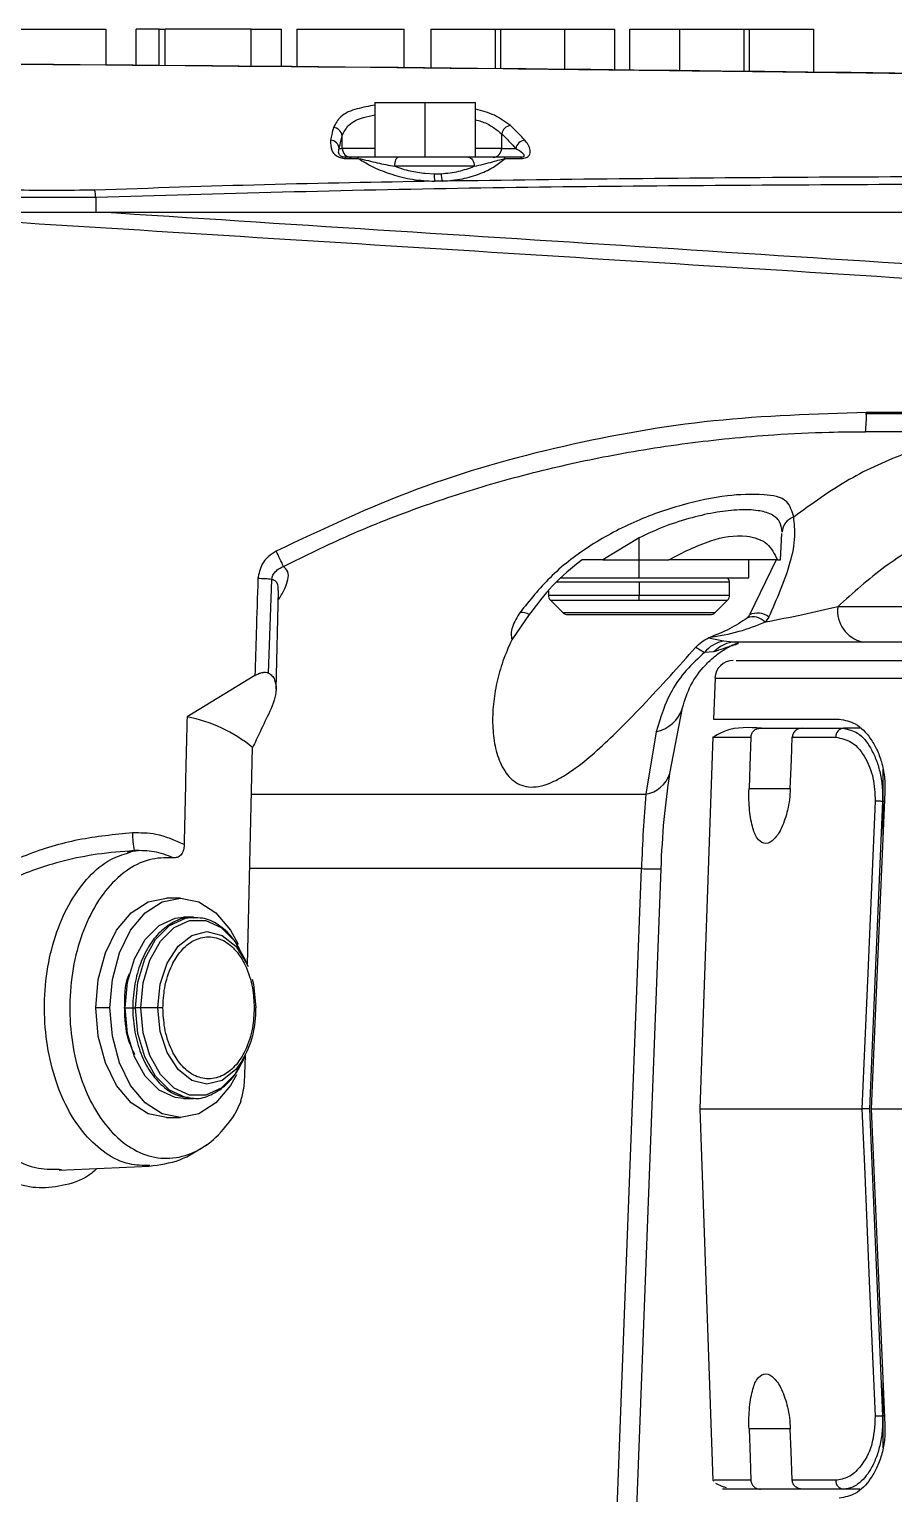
# Model space of a CAD drawing. Header units: millimetres. Extents: x -356 to 237, y 0 to 365.
# Drawn here: x 119.692 to 121.551, y 248.737 to 251.889 of the extents above; entities that cross this region are included whole.
import ezdxf

# ---------------------------------------------------------------- set-up
doc = ezdxf.new("R2010")
doc.units = ezdxf.units.MM

msp = doc.modelspace()

# ---------------------------------------------------------------- linework, layer by layer
at = {"color": 7, "linetype": 'Continuous', "lineweight": 25}
for p, q in [((119.6259, 251.8895), (119.8563, 251.8895)), ((119.8563, 251.8895), (119.8563, 251.8136)), ((119.9715, 251.8895), (119.9221, 251.8895)), ((119.9221, 251.813), (119.9221, 251.8895)), ((119.9715, 251.8126), (119.9715, 251.8895)), ((119.9715, 251.8895), (119.9839, 251.8895)), ((120.169, 251.8895), (119.9839, 251.8895)), ((119.9839, 251.8124), (119.9839, 251.8895)), ((120.169, 251.8107), (120.169, 251.8895)), ((120.169, 251.8895), (120.2348, 251.8895)), ((120.2348, 251.8101), (120.2348, 251.8895)), ((120.2677, 251.8895), (120.4981, 251.8895)), ((120.2677, 251.8895), (120.2677, 251.8098)), ((120.4981, 251.8076), (120.4981, 251.8895)), ((120.5557, 251.8895), (120.5557, 251.807)), ((120.5557, 251.8895), (120.694, 251.8895)), ((120.694, 251.8895), (120.694, 251.8056)), ((120.694, 251.8895), (120.7055, 251.8895)), ((120.7055, 251.8895), (120.7055, 251.8055)), ((120.7055, 251.8895), (120.8437, 251.8895)), ((120.8437, 251.804), (120.8437, 251.8895)), ((120.8437, 251.8895), (120.9507, 251.8895)), ((120.9507, 251.8895), (120.9507, 251.8029)), ((120.9836, 251.8895), (121.0906, 251.8895)), ((120.9836, 251.8025), (120.9836, 251.8895)), ((121.0906, 251.8895), (121.0906, 251.8013)), ((121.0906, 251.8895), (121.2288, 251.8895)), ((121.2288, 251.8895), (121.2288, 251.7998)), ((121.2288, 251.8895), (121.2403, 251.8895)), ((121.2403, 251.8895), (121.2403, 251.7996)), ((121.2403, 251.8895), (121.3786, 251.8895)), ((121.3786, 251.8895), (121.3786, 251.798)), ((120.4354, 251.732), (120.4354, 251.6139)), ((120.4354, 251.732), (120.5436, 251.732)), ((120.5436, 251.6139), (120.5436, 251.732)), ((120.5436, 251.732), (120.6519, 251.732)), ((120.6519, 251.6139), (120.6519, 251.732)), ((120.3652, 251.6332), (120.3647, 251.6603)), ((120.7081, 251.6644), (120.7076, 251.6332)), ((120.3587, 251.6332), (120.3652, 251.6332)), ((120.4354, 251.6332), (120.3652, 251.6332)), ((120.398, 251.6139), (120.3713, 251.6139)), ((120.4855, 251.6139), (120.398, 251.6139)), ((120.6371, 251.6139), (120.4855, 251.6139)), ((120.7141, 251.6139), (120.6371, 251.6139)), ((120.7076, 251.6332), (120.6519, 251.6332)), ((120.7076, 251.6332), (120.7385, 251.6332)), ((120.7489, 251.6139), (120.7141, 251.6139)), ((120.6489, 251.5945), (120.4781, 251.5945)), ((120.5438, 251.5795), (120.5631, 251.5785)), ((120.5805, 251.5626), (120.5639, 251.5623)), ((119.8348, 251.5277), (119.8349, 251.4958)), ((119.3169, 251.4958), (119.843, 251.4958)), ((119.843, 251.4958), (124.9184, 251.4958)), ((122.3086, 251.0647), (121.4926, 251.0647)), ((121.4926, 251.0627), (121.4926, 251.0647)), ((121.4926, 251.0627), (122.3086, 251.0627)), ((122.3067, 251.0233), (121.4907, 251.0233)), ((121.0036, 250.7948), (120.9261, 250.7477)), ((121.0036, 250.7477), (121.0036, 250.7948)), ((121.3082, 250.7477), (121.3111, 250.8042)), ((120.9261, 250.7477), (120.8811, 250.7477)), ((120.9261, 250.7477), (121.0036, 250.7477)), ((121.0036, 250.7477), (121.0678, 250.7477)), ((121.0036, 250.7084), (121.0036, 250.7477)), ((121.3013, 250.7477), (121.0678, 250.7477)), ((121.2398, 250.7084), (121.2398, 250.7477)), ((121.2983, 250.7477), (121.2412, 250.6288)), ((121.3013, 250.7477), (121.3082, 250.7477)), ((120.2063, 250.5039), (120.214, 250.7054)), ((120.8267, 250.7005), (121.0036, 250.7005)), ((120.8348, 250.7084), (121.0036, 250.7084)), ((121.0036, 250.7084), (121.2398, 250.7084)), ((121.0036, 250.7005), (121.1985, 250.7005)), ((121.0036, 250.7005), (121.0036, 250.6716)), ((121.1985, 250.6716), (121.1985, 250.7005)), ((120.2228, 250.4693), (120.2278, 250.6815)), ((120.2288, 250.6628), (120.2273, 250.6625)), ((120.8087, 250.6805), (120.8087, 250.6716)), ((120.8087, 250.6716), (121.0036, 250.6716)), ((120.8134, 250.6605), (121.0036, 250.6605)), ((120.8396, 250.6343), (120.8134, 250.6605)), ((121.0036, 250.6605), (121.0036, 250.6716)), ((121.0036, 250.6716), (121.1985, 250.6716)), ((121.0036, 250.6605), (121.1939, 250.6605)), ((121.1677, 250.6343), (121.1939, 250.6605)), ((120.7676, 250.6298), (120.7299, 250.5756)), ((120.8396, 250.6343), (121.1677, 250.6343)), ((120.8507, 250.6296), (121.1565, 250.6296)), ((121.9518, 250.6466), (121.4311, 250.6466)), ((121.2829, 250.6242), (121.2747, 250.6132)), ((121.153, 250.5795), (121.1852, 250.5728)), ((121.1852, 250.5728), (121.2113, 250.5706)), ((121.4847, 250.5706), (121.2113, 250.5706)), ((122.0055, 250.5706), (121.4847, 250.5706)), ((121.1256, 250.5593), (121.1444, 250.5483)), ((121.1649, 250.5493), (121.1444, 250.5483)), ((121.2123, 250.5307), (121.6259, 250.5307)), ((120.1773, 250.4986), (120.0313, 250.4093)), ((121.1671, 250.4927), (121.164, 250.4047)), ((121.1671, 250.4927), (121.5954, 250.4927)), ((121.07, 250.2875), (121.097, 250.4288)), ((121.0402, 250.3774), (121.0179, 250.243)), ((121.164, 250.4047), (121.4341, 250.4047)), ((121.2649, 250.385), (121.355, 250.385)), ((121.355, 250.385), (121.4437, 250.385)), ((121.4784, 250.385), (121.4437, 250.385)), ((120.1613, 249.8754), (120.1724, 250.3433)), ((121.1627, 250.3664), (121.1347, 249.5661)), ((121.3334, 250.366), (121.4267, 250.366)), ((121.5284, 250.2967), (121.5284, 250.2275)), ((121.2402, 250.2551), (121.3291, 250.2551)), ((120.17, 250.243), (121.0179, 250.243)), ((121.5284, 250.2275), (121.5275, 250.2275)), ((121.5284, 250.2275), (121.5284, 250.1507)), ((121.5318, 250.2275), (121.5284, 250.2275)), ((119.9261, 250.121), (119.9035, 250.1182)), ((119.9064, 250.1173), (119.9175, 250.1215)), ((121.0087, 250.0828), (120.1662, 250.0828)), ((120.9848, 248.3265), (121.051, 250.0824)), ((120.0173, 250.0194), (119.9871, 250.0194)), ((120.0454, 249.9781), (120.0233, 249.9781)), ((120.0441, 249.9781), (120.0542, 249.9776)), ((120.1625, 249.8724), (120.1566, 249.8867)), ((119.8654, 249.7832), (119.8353, 249.7832)), ((119.898, 249.7832), (119.8952, 249.7832)), ((119.898, 249.7832), (119.9202, 249.7832)), ((119.9317, 249.7832), (119.9202, 249.7832)), ((119.9686, 249.7832), (119.9317, 249.7832)), ((119.9793, 249.7832), (119.9686, 249.7832)), ((120.1759, 249.7832), (120.1796, 249.7832)), ((120.1558, 249.6405), (120.1567, 249.6799)), ((120.0233, 249.5883), (120.0454, 249.5883)), ((120.1468, 249.5815), (120.1342, 249.554)), ((121.1347, 249.5661), (121.1627, 248.7658)), ((121.1347, 249.5661), (121.4831, 249.5661)), ((121.4992, 249.5661), (121.4831, 249.5661)), ((121.5031, 249.5661), (121.5704, 249.5661)), ((119.9871, 249.547), (120.0173, 249.547)), ((119.7561, 249.4337), (119.95, 249.4426)), ((119.7562, 249.4356), (119.7613, 249.4353)), ((121.5284, 248.9814), (121.5284, 248.9047)), ((121.5284, 248.9047), (121.5275, 248.9047)), ((121.5284, 248.9047), (121.5284, 248.8358)), ((121.5318, 248.9047), (121.5284, 248.9047)), ((121.3291, 248.8771), (121.2402, 248.8771)), ((121.1626, 248.7662), (121.1642, 248.7643)), ((121.2443, 248.7662), (121.1653, 248.7662)), ((121.4267, 248.7662), (121.3334, 248.7662)), ((121.2649, 248.7472), (121.1835, 248.7472)), ((121.3551, 248.7472), (121.2649, 248.7472)), ((121.4437, 248.7472), (121.355, 248.7472)), ((121.4784, 248.7472), (121.4437, 248.7472))]:
    msp.add_line(p, q, dxfattribs=at)
at = {"color": 7, "linetype": 'Continuous', "lineweight": 25, "flags": 128}
for points in [[(120.3713, 251.6139), (120.3714, 251.6139), (120.3716, 251.6137), (120.3717, 251.6135), (120.3719, 251.6133), (120.372, 251.6129), (120.3722, 251.6125), (120.3724, 251.612), (120.3725, 251.6115)], [(120.3993, 251.6115), (120.3991, 251.612), (120.399, 251.6125), (120.3988, 251.6129), (120.3987, 251.6133), (120.3985, 251.6135), (120.3983, 251.6137), (120.3982, 251.6139), (120.398, 251.6139)], [(120.4781, 251.5945), (120.4783, 251.5983), (120.4787, 251.602), (120.4794, 251.6053), (120.4803, 251.6082), (120.4814, 251.6106), (120.4827, 251.6124), (120.4841, 251.6135), (120.4855, 251.6139)], [(120.6371, 251.6139), (120.6394, 251.6135), (120.6416, 251.6124), (120.6436, 251.6106), (120.6454, 251.6082), (120.6469, 251.6053), (120.648, 251.602), (120.6487, 251.5983), (120.6489, 251.5945)], [(120.7153, 251.6115), (120.7152, 251.6121), (120.715, 251.6125), (120.7149, 251.613), (120.7147, 251.6133), (120.7146, 251.6136), (120.7144, 251.6137), (120.7142, 251.6139), (120.7141, 251.6139)], [(120.7489, 251.6139), (120.749, 251.6139), (120.7492, 251.6137), (120.7493, 251.6136), (120.7495, 251.6133), (120.7496, 251.613), (120.7498, 251.6125), (120.7499, 251.6121), (120.7501, 251.6115)], [(121.2443, 250.366), (121.242, 250.3039), (121.2402, 250.2551)], [(121.3291, 250.2551), (121.3315, 250.3172), (121.3334, 250.366)], [(121.5326, 250.2472), (121.516, 249.8658), (121.5031, 249.5661)], [(121.5115, 250.2282), (121.4956, 249.8577), (121.4914, 249.7606), (121.4872, 249.6636), (121.4831, 249.5661)], [(121.5275, 250.2275), (121.5116, 249.8571), (121.4992, 249.5661)], [(121.5275, 250.2275), (121.5252, 250.2276), (121.5229, 250.2277), (121.5206, 250.2278), (121.5185, 250.2279), (121.5165, 250.228), (121.5146, 250.2281), (121.5129, 250.2281), (121.5115, 250.2282)], [(120.9425, 248.3265), (120.9797, 249.3133), (121.0087, 250.0828)], [(119.8353, 249.7832), (119.8404, 249.8443), (119.8556, 249.9013), (119.8797, 249.9502), (119.9112, 249.9878), (119.9478, 250.0114), (119.9871, 250.0194)], [(119.8654, 249.7832), (119.8706, 249.8443), (119.8858, 249.9013), (119.9099, 249.9502), (119.9413, 249.9878), (119.978, 250.0114), (120.0173, 250.0194), (120.0566, 250.0114), (120.0932, 249.9878), (120.1246, 249.9502), (120.141, 249.92)], [(119.898, 249.7832), (119.9031, 249.8381), (119.9179, 249.8885), (119.9413, 249.9305), (119.9712, 249.9605), (120.0055, 249.9761), (120.0233, 249.9781)], [(119.9202, 249.7832), (119.9252, 249.8381), (119.9401, 249.8885), (119.9634, 249.9305), (119.9934, 249.9605), (120.0276, 249.9761), (120.0441, 249.9781)], [(119.9317, 249.7832), (119.9366, 249.8368), (119.9511, 249.886), (119.9739, 249.927), (120.0032, 249.9563), (120.0366, 249.9715), (120.0714, 249.9715), (120.1048, 249.9563), (120.1341, 249.927), (120.1566, 249.8867)], [(119.9686, 249.7832), (119.9737, 249.8339), (119.9887, 249.8796), (120.0121, 249.9159), (120.0415, 249.9392), (120.074, 249.9472), (120.1066, 249.9392), (120.136, 249.9159), (120.1594, 249.8796), (120.1625, 249.8724)], [(120.1717, 249.845), (120.1743, 249.8339), (120.1795, 249.7832)], [(119.9871, 249.547), (119.9478, 249.555), (119.9112, 249.5786), (119.8797, 249.6161), (119.8556, 249.6651), (119.8404, 249.722), (119.8353, 249.7832)], [(120.1375, 249.639), (120.1246, 249.6161), (120.0932, 249.5786), (120.0566, 249.555), (120.0173, 249.547), (119.978, 249.555), (119.9413, 249.5786), (119.9099, 249.6161), (119.8858, 249.6651), (119.8706, 249.722), (119.8654, 249.7832)], [(120.0233, 249.5883), (120.0055, 249.5903), (119.9712, 249.6059), (119.9413, 249.6359), (119.9179, 249.6778), (119.9031, 249.7283), (119.898, 249.7832)], [(120.0444, 249.5883), (120.0276, 249.5903), (119.9934, 249.6059), (119.9634, 249.6359), (119.9401, 249.6778), (119.9252, 249.7283), (119.9202, 249.7832)], [(120.1566, 249.6797), (120.1341, 249.6394), (120.1048, 249.6101), (120.0714, 249.5949), (120.0366, 249.5949), (120.0032, 249.6101), (119.9739, 249.6394), (119.9511, 249.6803), (119.9366, 249.7296), (119.9317, 249.7832)], [(120.1493, 249.6682), (120.136, 249.6505), (120.1066, 249.6271), (120.074, 249.6191), (120.0415, 249.6271), (120.0121, 249.6505), (119.9887, 249.6867), (119.9737, 249.7325), (119.9686, 249.7832)], [(121.4831, 249.5661), (121.4884, 249.4422), (121.4937, 249.3187), (121.499, 249.1951), (121.5115, 248.904)], [(121.4992, 249.5661), (121.515, 249.1957), (121.5275, 248.9047)], [(121.5031, 249.5661), (121.5196, 249.1847), (121.5326, 248.885)], [(121.5275, 248.9047), (121.5252, 248.9046), (121.5229, 248.9045), (121.5206, 248.9044), (121.5185, 248.9043), (121.5165, 248.9042), (121.5146, 248.9041), (121.5129, 248.9041), (121.5115, 248.904)], [(121.2402, 248.8771), (121.2425, 248.815), (121.2443, 248.7662)], [(121.3334, 248.7662), (121.331, 248.8283), (121.3291, 248.8771)]]:
    msp.add_lwpolyline(points, dxfattribs=at)
at = {"color": 7, "linetype": 'Continuous', "lineweight": 25}
for centre, radius, start, end in [((120.345, 251.6584), 0.0198, 5.3492, 86.8482), ((120.7299, 251.6604), 0.0221, 97.3669, 169.5407), ((120.3391, 251.6311), 0.0197, 6.199, 86.8497), ((120.7605, 251.6284), 0.0225, 97.5738, 167.6794), ((120.3848, 251.6335), 0.0196, 180.8518, 269.839), ((120.6888, 251.6327), 0.0189, 272.6984, 1.5673), ((120.674, 251.5758), 0.1109, 178.6205, 186.973), ((120.6421, 251.5802), 0.0641, 181.3557, 195.9939), ((119.7588, 251.5259), 0.076, 1.3421, 13.0712), ((121.2915, 251.0529), 0.2013, 351.5634, 2.7997), ((121.3481, 250.8045), 0.037, 108.6258, 175.5166), ((119.9283, 250.6057), 0.3353, 22.3496, 28.5637), ((120.1654, 250.1011), 0.6063, 85.4073, 88.2715), ((121.1906, 250.7005), 0.00788, 0.0371, 89.9971), ((120.8245, 250.6716), 0.0158, 179.9871, 224.9747), ((121.1827, 250.6716), 0.0158, 315.0477, 359.9494), ((120.7481, 250.5894), 0.0449, 64.2787, 90.729), ((120.8507, 250.6454), 0.0158, 225.0148, 269.9652), ((121.1565, 250.6454), 0.0158, 270.0506, 314.9523), ((121.2584, 250.5942), 0.0387, 50.7652, 116.4042), ((121.4995, 250.6379), 0.0689, 172.7918, 257.6687), ((121.2491, 250.5906), 0.0341, 41.3385, 112.1087), ((121.1999, 250.5021), 0.0722, 101.6771, 140.2407), ((121.2122, 250.5073), 0.0633, 90.8121, 138.4833), ((121.2064, 250.4913), 0.0394, 89.9958, 178.0086), ((119.9746, 250.1045), 0.3101, 50.3676, 79.4668), ((121.0252, 250.4511), 0.0752, 281.516, 342.6246), ((121.4451, 250.3667), 0.0184, 94.3867, 182.1602), ((121.007, 250.3086), 0.0665, 279.4481, 341.3822), ((120.1596, 250.1655), 0.246, 181.3383, 190.2919), ((121.0372, 250.7321), 0.6499, 267.4883, 271.213), ((119.9652, 249.7781), 0.2143, 329.1719, 1.3707), ((121.4451, 248.7655), 0.0184, 177.8398, 265.6133)]:
    msp.add_arc(centre, radius, start, end, dxfattribs=at)
for points, knots in [([(117.0653, 251.8302), (118.2813, 251.8241), (119.9953, 251.8156), (121.7092, 251.7939), (122.2072, 251.7876)], [0, 0, 0, 0, 0.70944, 1, 1, 1, 1]), ([(117.0653, 251.8301), (118.2806, 251.8239), (119.5826, 251.8172), (120.9714, 251.8021), (121.2318, 251.7991), (121.4922, 251.796), (121.7526, 251.7928), (121.9544, 251.7902), (122.0694, 251.7886), (122.0975, 251.7882)], [0, 0, 0, 0, 0.724456, 0.776204, 0.827951, 0.879699, 0.931447, 0.983196, 1, 1, 1, 1]), ([(120.4354, 251.7261), (120.4226, 251.7238), (120.3972, 251.7194), (120.3618, 251.7063), (120.3507, 251.6864), (120.3461, 251.6782)], [0, 0, 0, 0, 0.370509, 0.739267, 1, 1, 1, 1]), ([(120.3647, 251.6603), (120.369, 251.6686), (120.3787, 251.6876), (120.4075, 251.6999), (120.4271, 251.7037), (120.4354, 251.7054)], [0, 0, 0, 0, 0.31132, 0.711159, 1, 1, 1, 1]), ([(120.727, 251.6823), (120.7158, 251.6904), (120.6931, 251.7069), (120.6658, 251.7137), (120.6519, 251.7172)], [0, 0, 0, 0, 0.491546, 1, 1, 1, 1]), ([(120.3461, 251.6782), (120.345, 251.6732), (120.3429, 251.6641), (120.3411, 251.6549), (120.3402, 251.6507)], [0, 0, 0, 0, 0.546991, 1, 1, 1, 1]), ([(120.6519, 251.6949), (120.6601, 251.6926), (120.6809, 251.6865), (120.6978, 251.6728), (120.7081, 251.6644)], [0, 0, 0, 0, 0.393851, 1, 1, 1, 1]), ([(120.7576, 251.6508), (120.7519, 251.6569), (120.742, 251.6677), (120.7316, 251.6779), (120.727, 251.6823)], [0, 0, 0, 0, 0.566428, 1, 1, 1, 1]), ([(120.3402, 251.6507), (120.34, 251.6432), (120.3395, 251.6306), (120.3502, 251.6182), (120.3593, 251.6135), (120.3664, 251.6118), (120.3704, 251.6116), (120.3725, 251.6115)], [0, 0, 0, 0, 0.374415, 0.6221, 0.792925, 0.894158, 1, 1, 1, 1]), ([(120.3587, 251.6332), (120.3598, 251.6384), (120.3617, 251.6474), (120.3638, 251.6564), (120.3647, 251.6603)], [0, 0, 0, 0, 0.572685, 1, 1, 1, 1]), ([(120.7081, 251.6644), (120.7139, 251.6588), (120.7243, 251.6487), (120.7341, 251.638), (120.7385, 251.6332)], [0, 0, 0, 0, 0.553669, 1, 1, 1, 1]), ([(120.7501, 251.6115), (120.7521, 251.6116), (120.7558, 251.6118), (120.7608, 251.6131), (120.7647, 251.6153), (120.7693, 251.6199), (120.7711, 251.6346), (120.7631, 251.6442), (120.7576, 251.6508)], [0, 0, 0, 0, 0.108509, 0.203419, 0.281624, 0.346566, 0.553465, 1, 1, 1, 1]), ([(120.3713, 251.6139), (120.3708, 251.6139), (120.3698, 251.6139), (120.3684, 251.6141), (120.367, 251.6143), (120.3653, 251.6148), (120.3633, 251.6156), (120.3601, 251.6178), (120.3561, 251.6237), (120.3577, 251.6296), (120.3587, 251.6332)], [0, 0, 0, 0, 0.052204, 0.103, 0.15232, 0.200505, 0.293221, 0.381994, 0.616349, 1, 1, 1, 1]), ([(120.3725, 251.6115), (120.3775, 251.6115), (120.3864, 251.6115), (120.3953, 251.6115), (120.3993, 251.6115)], [0, 0, 0, 0, 0.559979, 1, 1, 1, 1]), ([(120.3993, 251.6115), (120.4101, 251.605), (120.4331, 251.5912), (120.4726, 251.5763), (120.5168, 251.565), (120.548, 251.5632), (120.5639, 251.5623)], [0, 0, 0, 0, 0.216854, 0.461544, 0.726489, 1, 1, 1, 1]), ([(120.3993, 251.6115), (120.4066, 251.6099), (120.4204, 251.6071), (120.4465, 251.6006), (120.4655, 251.597), (120.4781, 251.5945)], [0, 0, 0, 0, 0.27954, 0.521863, 1, 1, 1, 1]), ([(120.5805, 251.5626), (120.595, 251.5638), (120.6226, 251.5662), (120.6602, 251.5775), (120.6916, 251.5919), (120.7079, 251.6054), (120.7153, 251.6115)], [0, 0, 0, 0, 0.297736, 0.567533, 0.802842, 1, 1, 1, 1]), ([(120.6489, 251.5945), (120.6622, 251.5976), (120.6807, 251.6019), (120.7025, 251.6086), (120.7115, 251.6107), (120.7153, 251.6115)], [0, 0, 0, 0, 0.598067, 0.827747, 1, 1, 1, 1]), ([(120.7153, 251.6115), (120.7218, 251.6115), (120.7334, 251.6115), (120.745, 251.6115), (120.7501, 251.6115)], [0, 0, 0, 0, 0.559995, 1, 1, 1, 1]), ([(120.7385, 251.6332), (120.7436, 251.6304), (120.7505, 251.6266), (120.7569, 251.6187), (120.7556, 251.6156), (120.7543, 251.6148), (120.753, 251.6143), (120.7518, 251.6141), (120.7504, 251.6139), (120.7494, 251.6139), (120.7489, 251.6139)], [0, 0, 0, 0, 0.552814, 0.738335, 0.784976, 0.839055, 0.872148, 0.909825, 0.952333, 1, 1, 1, 1]), ([(120.4781, 251.5945), (120.489, 251.5909), (120.5104, 251.5838), (120.5328, 251.5809), (120.5438, 251.5795)], [0, 0, 0, 0, 0.5097058, 1, 1, 1, 1]), ([(120.5631, 251.5785), (120.5659, 251.5784), (120.5709, 251.5784), (120.5758, 251.5786), (120.578, 251.5787)], [0, 0, 0, 0, 0.561097, 1, 1, 1, 1]), ([(120.578, 251.5787), (120.5907, 251.5799), (120.615, 251.5821), (120.638, 251.5905), (120.6489, 251.5945)], [0, 0, 0, 0, 0.5215, 1, 1, 1, 1]), ([(124.5321, 251.5831), (124.4704, 251.5823), (124.3373, 251.5803), (124.1244, 251.5789), (123.8897, 251.5777), (123.6415, 251.5778), (123.3875, 251.5784), (123.1305, 251.5781), (122.8725, 251.5721), (122.5638, 251.569), (122.2059, 251.5743), (121.7986, 251.5725), (121.3922, 251.5711), (120.9862, 251.5681), (120.7157, 251.5644), (120.5805, 251.5626)], [0, 0, 0, 0, 0.046829, 0.101051, 0.161699, 0.224967, 0.289456, 0.354551, 0.420035, 0.485388, 0.588872, 0.691771, 0.794595, 0.897347, 1, 1, 1, 1]), ([(119.8348, 251.5277), (119.7763, 251.5273), (119.6594, 251.5266), (119.4842, 251.5336), (119.3675, 251.5398), (119.3092, 251.543)], [0, 0, 0, 0, 0.3334808, 0.6666237, 1, 1, 1, 1]), ([(119.8328, 251.5431), (119.7749, 251.5427), (119.6587, 251.5418), (119.4843, 251.5488), (119.3679, 251.5552), (119.3097, 251.5583)], [0, 0, 0, 0, 0.3320437, 0.665757, 1, 1, 1, 1]), ([(120.5639, 251.5623), (120.4419, 251.5602), (120.1982, 251.5559), (119.9545, 251.5474), (119.8328, 251.5431)], [0, 0, 0, 0, 0.500475, 1, 1, 1, 1]), ([(124.5579, 251.5683), (124.5107, 251.5675), (124.4095, 251.5659), (124.2487, 251.5648), (124.0703, 251.5633), (123.8795, 251.5627), (123.6807, 251.5625), (123.4444, 251.5634), (123.1716, 251.5636), (122.864, 251.5557), (122.5572, 251.553), (122.0843, 251.5584), (121.4451, 251.5545), (120.6392, 251.5504), (120.1026, 251.5353), (119.8348, 251.5277)], [0, 0, 0, 0, 0.029985, 0.064292, 0.102142, 0.143266, 0.185497, 0.22842, 0.293353, 0.35872, 0.423831, 0.488188, 0.659103, 0.829822, 1, 1, 1, 1]), ([(119.3169, 251.4958), (120.0858, 251.4477), (121.1568, 251.3807), (122.5297, 251.2936), (123.1339, 251.2577), (123.436, 251.2398)], [0, 0, 0, 0, 0.560008, 0.780009, 1, 1, 1, 1]), ([(123.4373, 251.2633), (123.0378, 251.2895), (122.2391, 251.342), (121.041, 251.419), (120.2423, 251.4702), (119.843, 251.4958)], [0, 0, 0, 0, 0.333403, 0.666689, 1, 1, 1, 1]), ([(121.4926, 251.0647), (121.3828, 251.0612), (121.164, 251.0543), (120.8399, 250.9969), (120.522, 250.9077), (120.3228, 250.8134), (120.2229, 250.766)], [0, 0, 0, 0, 0.250006, 0.498365, 0.748357, 1, 1, 1, 1]), ([(120.2385, 250.7332), (120.2854, 250.7563), (120.3829, 250.8043), (120.5323, 250.8625), (120.6889, 250.9131), (120.8193, 250.9467), (120.9294, 250.9698), (121.0159, 250.9854), (121.1062, 250.9987), (121.1998, 251.0095), (121.3012, 251.0179), (121.399, 251.0226), (121.4647, 251.0231), (121.4907, 251.0233)], [0, 0, 0, 0, 0.120823, 0.251344, 0.370291, 0.501295, 0.562599, 0.63034, 0.704512, 0.773707, 0.848152, 0.939908, 1, 1, 1, 1]), ([(121.8391, 251.0233), (121.7957, 251.0211), (121.7078, 251.0167), (121.5783, 250.9803), (121.4515, 250.9232), (121.3753, 250.8678), (121.3363, 250.8395)], [0, 0, 0, 0, 0.238755, 0.482839, 0.735611, 1, 1, 1, 1]), ([(121.3363, 250.8395), (121.3327, 250.8519), (121.3241, 250.8819), (121.2608, 250.8902), (121.1877, 250.8867), (121.0919, 250.8665), (120.9911, 250.8306), (120.8948, 250.7784), (120.8108, 250.7135), (120.7682, 250.6601), (120.7476, 250.6342)], [0, 0, 0, 0, 0.052139, 0.126124, 0.23968, 0.384081, 0.54352, 0.704124, 0.857121, 1, 1, 1, 1]), ([(121.3113, 250.8074), (121.3104, 250.8152), (121.3086, 250.831), (121.2869, 250.8478), (121.2566, 250.8549), (121.2169, 250.8559), (121.1692, 250.8505), (121.116, 250.8387), (121.0595, 250.8207), (121.0225, 250.8035), (121.0036, 250.7948)], [0, 0, 0, 0, 0.066493, 0.134132, 0.222327, 0.338546, 0.480988, 0.642391, 0.817117, 1, 1, 1, 1]), ([(121.9465, 250.8714), (121.8949, 250.8679), (121.7901, 250.8607), (121.6504, 250.8072), (121.5291, 250.7352), (121.464, 250.6764), (121.4311, 250.6466)], [0, 0, 0, 0, 0.26822, 0.544499, 0.768997, 1, 1, 1, 1]), ([(121.2829, 250.6242), (121.3002, 250.663), (121.3251, 250.7188), (121.3411, 250.7931), (121.3377, 250.8256), (121.3363, 250.8395)], [0, 0, 0, 0, 0.5663197, 0.8146843, 1, 1, 1, 1]), ([(121.0678, 250.7477), (121.0972, 250.7629), (121.1499, 250.7902), (121.2242, 250.8045), (121.2814, 250.7874), (121.2949, 250.7605), (121.3013, 250.7477)], [0, 0, 0, 0, 0.374588, 0.67088, 0.843965, 1, 1, 1, 1]), ([(120.2229, 250.766), (120.217, 250.7623), (120.2053, 250.7549), (120.1892, 250.7355), (120.1858, 250.7178), (120.1837, 250.7071)], [0, 0, 0, 0, 0.281193, 0.562092, 1, 1, 1, 1]), ([(120.214, 250.7054), (120.214, 250.707), (120.2142, 250.7101), (120.2166, 250.716), (120.2216, 250.7226), (120.2293, 250.729), (120.2354, 250.7318), (120.2385, 250.7332)], [0, 0, 0, 0, 0.118354, 0.237711, 0.48613, 0.741862, 1, 1, 1, 1]), ([(120.2288, 250.6628), (120.2334, 250.6704), (120.2415, 250.6839), (120.2487, 250.7035), (120.2503, 250.7224), (120.2423, 250.7297), (120.2385, 250.7332)], [0, 0, 0, 0, 0.337943, 0.601051, 0.813032, 1, 1, 1, 1]), ([(120.8811, 250.7477), (120.8591, 250.7299), (120.8165, 250.6952), (120.7836, 250.6511), (120.7676, 250.6298)], [0, 0, 0, 0, 0.515209, 1, 1, 1, 1]), ([(120.1837, 250.7071), (120.1825, 250.6682), (120.1802, 250.5987), (120.1782, 250.5292), (120.1773, 250.4986)], [0, 0, 0, 0, 0.559954, 1, 1, 1, 1]), ([(120.2272, 250.6815), (120.2273, 250.6869), (120.2274, 250.6948), (120.2208, 250.703), (120.2163, 250.7046), (120.214, 250.7054)], [0, 0, 0, 0, 0.522317, 0.76037, 1, 1, 1, 1]), ([(120.7476, 250.6342), (120.7413, 250.6241), (120.7324, 250.6099), (120.7277, 250.589), (120.7292, 250.5798), (120.7299, 250.5756)], [0, 0, 0, 0, 0.562835, 0.796929, 1, 1, 1, 1]), ([(121.2363, 250.6222), (121.2373, 250.6234), (121.2391, 250.6255), (121.2406, 250.6278), (121.2412, 250.6288)], [0, 0, 0, 0, 0.553012, 1, 1, 1, 1]), ([(121.4311, 250.6466), (121.406, 250.6406), (121.3542, 250.6282), (121.3018, 250.6183), (121.2747, 250.6132)], [0, 0, 0, 0, 0.482743, 1, 1, 1, 1]), ([(121.2363, 250.6222), (121.2239, 250.614), (121.198, 250.5969), (121.169, 250.5858), (121.1538, 250.5799)], [0, 0, 0, 0, 0.476985, 1, 1, 1, 1]), ([(121.2747, 250.6132), (121.2562, 250.6057), (121.2172, 250.5901), (121.1757, 250.5834), (121.1538, 250.5799)], [0, 0, 0, 0, 0.47424, 1, 1, 1, 1]), ([(120.7299, 250.5756), (120.7231, 250.5604), (120.71, 250.5304), (120.697, 250.4837), (120.6894, 250.4373), (120.6878, 250.3915), (120.6926, 250.3475), (120.703, 250.3128), (120.7167, 250.289), (120.734, 250.269), (120.7599, 250.2572), (120.7888, 250.2591), (120.8121, 250.2663), (120.8364, 250.2785), (120.8691, 250.2997), (120.9088, 250.3322), (120.9586, 250.3791), (121.0125, 250.4346), (121.0695, 250.4962), (121.1072, 250.5386), (121.1256, 250.5593)], [0, 0, 0, 0, 0.059805, 0.117477, 0.173704, 0.228765, 0.28174, 0.332295, 0.357639, 0.379873, 0.426667, 0.452738, 0.482882, 0.513799, 0.550005, 0.622889, 0.697842, 0.796124, 0.900558, 1, 1, 1, 1]), ([(121.097, 250.4288), (121.1022, 250.4455), (121.1128, 250.4792), (121.1395, 250.5149), (121.1646, 250.5388), (121.1811, 250.5509), (121.1939, 250.5585), (121.2025, 250.5629), (121.2102, 250.5662), (121.2151, 250.5678), (121.2174, 250.5685)], [0, 0, 0, 0, 0.271415, 0.549574, 0.685701, 0.812173, 0.868489, 0.919298, 0.963515, 1, 1, 1, 1]), ([(121.1256, 250.5593), (121.1296, 250.5635), (121.1377, 250.5717), (121.1479, 250.577), (121.153, 250.5795)], [0, 0, 0, 0, 0.5077671, 1, 1, 1, 1]), ([(121.1538, 250.5799), (121.1537, 250.5799), (121.1534, 250.5797), (121.1531, 250.5796), (121.153, 250.5795)], [0, 0, 0, 0, 0.559298, 1, 1, 1, 1]), ([(121.2177, 250.5666), (121.2132, 250.5653), (121.1954, 250.5601), (121.1779, 250.5539), (121.1649, 250.5493)], [0, 0, 0, 0, 0.255248, 1, 1, 1, 1]), ([(121.1941, 250.5592), (121.1955, 250.56), (121.2001, 250.5624), (121.2078, 250.5653), (121.214, 250.568), (121.2171, 250.5685), (121.2171, 250.5685)], [0, 0, 0, 0, 0.196117, 0.622892, 0.99351, 1, 1, 1, 1]), ([(121.1444, 250.5483), (121.1309, 250.5357), (121.1046, 250.5111), (121.0644, 250.4556), (121.0497, 250.4081), (121.0402, 250.3774)], [0, 0, 0, 0, 0.272625, 0.530455, 1, 1, 1, 1]), ([(120.1773, 250.4986), (120.18, 250.5), (120.1849, 250.5027), (120.1927, 250.505), (120.2, 250.5059), (120.2043, 250.5045), (120.2063, 250.5039)], [0, 0, 0, 0, 0.29376, 0.553314, 0.794307, 1, 1, 1, 1]), ([(120.2063, 250.5039), (120.2091, 250.5021), (120.2147, 250.4986), (120.2218, 250.4865), (120.2249, 250.4592), (120.216, 250.4373), (120.2097, 250.4219)], [0, 0, 0, 0, 0.1070099, 0.2217076, 0.45432, 1, 1, 1, 1]), ([(120.0313, 250.4093), (120.03, 250.3581), (120.0277, 250.2665), (120.0259, 250.1749), (120.0251, 250.1346)], [0, 0, 0, 0, 0.559991, 1, 1, 1, 1]), ([(120.2097, 250.4219), (120.2025, 250.407), (120.1899, 250.3809), (120.1776, 250.3546), (120.1724, 250.3433)], [0, 0, 0, 0, 0.5705703, 1, 1, 1, 1]), ([(121.2668, 250.385), (121.2403, 250.3866), (121.2042, 250.3889), (121.1734, 250.3718), (121.1653, 250.3673)], [0, 0, 0, 0, 0.736172, 1, 1, 1, 1]), ([(121.2443, 250.366), (121.2447, 250.3684), (121.2452, 250.3722), (121.2479, 250.3767), (121.2514, 250.3806), (121.2571, 250.3843), (121.2623, 250.3848), (121.2649, 250.385)], [0, 0, 0, 0, 0.2377625, 0.3695936, 0.5003125, 0.7489605, 1, 1, 1, 1]), ([(121.355, 250.385), (121.3523, 250.3847), (121.3471, 250.3842), (121.3411, 250.3808), (121.3373, 250.3769), (121.3351, 250.3734), (121.3337, 250.3697), (121.3335, 250.3672), (121.3334, 250.366)], [0, 0, 0, 0, 0.249797, 0.498906, 0.633607, 0.763395, 0.88329, 1, 1, 1, 1]), ([(121.4341, 250.4047), (121.4462, 250.4023), (121.4732, 250.3968), (121.4988, 250.3685), (121.5158, 250.3395), (121.5261, 250.3115), (121.5326, 250.2803), (121.5326, 250.2583), (121.5326, 250.2472)], [0, 0, 0, 0, 0.178268, 0.398262, 0.532869, 0.676122, 0.835978, 1, 1, 1, 1]), ([(121.4437, 250.385), (121.4543, 250.3824), (121.4787, 250.3764), (121.4999, 250.3473), (121.5139, 250.3185), (121.5224, 250.2906), (121.5275, 250.2601), (121.5275, 250.2384), (121.5275, 250.2275)], [0, 0, 0, 0, 0.164881, 0.381141, 0.521771, 0.664887, 0.831257, 1, 1, 1, 1]), ([(121.167, 250.366), (121.1658, 250.366), (121.1554, 250.366), (121.2138, 250.366), (121.2318, 250.366), (121.2443, 250.366)], [0, 0, 0, 0, 0.037665, 0.331069, 1, 1, 1, 1]), ([(121.4267, 250.366), (121.4387, 250.3632), (121.4659, 250.3568), (121.4926, 250.3208), (121.5099, 250.277), (121.5109, 250.2451), (121.5115, 250.2282)], [0, 0, 0, 0, 0.2033603, 0.4623906, 0.7154115, 1, 1, 1, 1]), ([(121.051, 250.0824), (121.0527, 250.1179), (121.056, 250.1866), (121.0655, 250.2547), (121.07, 250.2875)], [0, 0, 0, 0, 0.517788, 1, 1, 1, 1]), ([(121.3291, 250.2551), (121.3286, 250.2472), (121.3276, 250.2316), (121.3224, 250.2031), (121.3127, 250.1733), (121.2981, 250.1477), (121.2772, 250.1331), (121.256, 250.146), (121.2491, 250.1667), (121.2438, 250.1883), (121.2412, 250.209), (121.2398, 250.2315), (121.2401, 250.2471), (121.2402, 250.2551)], [0, 0, 0, 0, 0.088709, 0.174984, 0.324806, 0.435963, 0.508928, 0.574765, 0.677627, 0.746667, 0.824991, 0.910669, 1, 1, 1, 1]), ([(121.0179, 250.243), (121.016, 250.2171), (121.0122, 250.1638), (121.0099, 250.1104), (121.0087, 250.0828)], [0, 0, 0, 0, 0.484407, 1, 1, 1, 1]), ([(119.9137, 250.1597), (119.8747, 250.1559), (119.7967, 250.1483), (119.6836, 250.1145), (119.5778, 250.0622), (119.4961, 249.9949), (119.4418, 249.9202), (119.4125, 249.8462), (119.4052, 249.754), (119.4361, 249.6499), (119.4892, 249.5915), (119.5158, 249.5623)], [0, 0, 0, 0, 0.124825, 0.249641, 0.37448, 0.499628, 0.583241, 0.667007, 0.75032, 0.874785, 1, 1, 1, 1]), ([(120.0251, 250.1346), (120.0052, 250.1435), (119.9696, 250.1595), (119.9307, 250.1597), (119.9137, 250.1597)], [0, 0, 0, 0, 0.5605935, 1, 1, 1, 1]), ([(119.9175, 250.1215), (119.891, 250.1195), (119.8405, 250.1156), (119.7673, 250.1007), (119.7028, 250.0813), (119.6466, 250.0578), (119.5971, 250.0312), (119.5523, 250.0003), (119.5111, 249.9631), (119.4772, 249.9213), (119.4513, 249.8736), (119.4365, 249.8224), (119.4342, 249.7691), (119.4428, 249.7257), (119.4555, 249.6925), (119.4798, 249.6436), (119.512, 249.6108), (119.5375, 249.5846)], [0, 0, 0, 0, 0.091255, 0.173848, 0.255724, 0.322178, 0.382577, 0.448349, 0.508343, 0.572639, 0.632061, 0.693729, 0.753854, 0.813282, 0.844099, 0.875872, 1, 1, 1, 1]), ([(120.0013, 250.1063), (119.9878, 250.1115), (119.9608, 250.1218), (119.932, 250.1216), (119.9175, 250.1215)], [0, 0, 0, 0, 0.500395, 1, 1, 1, 1]), ([(120.0251, 250.1346), (120.025, 250.1323), (120.0248, 250.128), (120.0234, 250.1218), (120.0211, 250.1163), (120.018, 250.1119), (120.0142, 250.1087), (120.0087, 250.1062), (120.0042, 250.1063), (120.0013, 250.1063)], [0, 0, 0, 0, 0.160082, 0.307769, 0.44903, 0.577717, 0.688221, 0.798669, 1, 1, 1, 1]), ([(119.951, 249.4439), (119.9362, 249.444), (119.9029, 249.4442), (119.854, 249.469), (119.8088, 249.5104), (119.7716, 249.5671), (119.744, 249.6352), (119.7274, 249.7113), (119.7226, 249.7913), (119.7298, 249.8708), (119.7487, 249.9456), (119.7783, 250.0118), (119.8174, 250.0651), (119.8604, 250.1029), (119.8929, 250.1131), (119.9064, 250.1173)], [0, 0, 0, 0, 0.051296, 0.115302, 0.185933, 0.264489, 0.350403, 0.441775, 0.535902, 0.629722, 0.720193, 0.804743, 0.881696, 0.950824, 1, 1, 1, 1]), ([(120.0013, 250.1063), (119.9838, 250.1061), (119.9477, 250.1058), (119.8965, 250.0784), (119.8525, 250.0347), (119.8171, 249.9758), (119.7921, 249.9057), (119.7788, 249.8283), (119.778, 249.7483), (119.7897, 249.6704), (119.8132, 249.5992), (119.8473, 249.5387), (119.8904, 249.4925), (119.9405, 249.4639), (119.9949, 249.4559), (120.0484, 249.4701), (120.0974, 249.5038), (120.1215, 249.5366), (120.1342, 249.554)], [0, 0, 0, 0, 0.049937, 0.103004, 0.162002, 0.227674, 0.299457, 0.375561, 0.453209, 0.529417, 0.601903, 0.668626, 0.72844, 0.781958, 0.832107, 0.882931, 0.938135, 1, 1, 1, 1]), ([(120.0441, 249.9765), (120.0396, 249.9768), (120.0237, 249.978), (119.9969, 249.9661), (119.9677, 249.9432), (119.9438, 249.9098), (119.9261, 249.8688), (119.9158, 249.8224), (119.9133, 249.7736), (119.9189, 249.7253), (119.9324, 249.6804), (119.9531, 249.6412), (119.9806, 249.6114), (120.0089, 249.593), (120.0279, 249.5912), (120.0345, 249.5906)], [0, 0, 0, 0, 0.02683, 0.094434, 0.166664, 0.247251, 0.33629, 0.43128, 0.528988, 0.626094, 0.719486, 0.806843, 0.887211, 0.960885, 1, 1, 1, 1]), ([(120.1451, 249.9083), (120.1396, 249.9178), (120.1274, 249.9387), (120.0999, 249.9627), (120.0701, 249.9774), (120.051, 249.9767), (120.0441, 249.9765)], [0, 0, 0, 0, 0.254519, 0.55992, 0.8406, 1, 1, 1, 1]), ([(119.9793, 249.7832), (119.98, 249.7975), (119.9817, 249.829), (119.9952, 249.8712), (120.0169, 249.9063), (120.0437, 249.9297), (120.0776, 249.9392), (120.1114, 249.9297), (120.1383, 249.9063), (120.16, 249.8712), (120.1735, 249.829), (120.1751, 249.7975), (120.1759, 249.7832)], [0, 0, 0, 0, 0.108152, 0.23743, 0.328867, 0.417166, 0.5, 0.582834, 0.671133, 0.76257, 0.891848, 1, 1, 1, 1]), ([(119.8971, 249.7832), (119.897, 249.8069), (119.897, 249.8325), (119.9069, 249.8555), (119.9077, 249.8572)], [0, 0, 0, 0, 0.924806, 1, 1, 1, 1]), ([(119.9191, 249.6822), (119.914, 249.6928), (119.8989, 249.7244), (119.8978, 249.7597), (119.8971, 249.7832)], [0, 0, 0, 0, 0.334612, 1, 1, 1, 1]), ([(120.1759, 249.7832), (120.1751, 249.7688), (120.1735, 249.7373), (120.16, 249.6952), (120.1383, 249.6601), (120.1114, 249.6366), (120.0776, 249.6272), (120.0437, 249.6366), (120.0169, 249.6601), (119.9952, 249.6952), (119.9817, 249.7373), (119.98, 249.7688), (119.9793, 249.7832)], [0, 0, 0, 0, 0.10814, 0.237419, 0.328866, 0.417166, 0.5, 0.582834, 0.671134, 0.762581, 0.89186, 1, 1, 1, 1]), ([(120.0442, 249.5891), (120.0459, 249.5888), (120.0587, 249.5866), (120.0835, 249.5951), (120.114, 249.6142), (120.1398, 249.6441), (120.1512, 249.6687), (120.1571, 249.6813)], [0, 0, 0, 0, 0.032636, 0.250268, 0.478118, 0.730236, 1, 1, 1, 1]), ([(120.0443, 249.5891), (120.0459, 249.5888), (120.0587, 249.5866), (120.0835, 249.5951), (120.114, 249.6142), (120.1398, 249.6441), (120.1512, 249.6687), (120.1571, 249.6813)], [0, 0, 0, 0, 0.032308, 0.250014, 0.477941, 0.730144, 1, 1, 1, 1]), ([(120.1468, 249.5815), (120.1493, 249.591), (120.1543, 249.6104), (120.1553, 249.6304), (120.1558, 249.6405)], [0, 0, 0, 0, 0.493141, 1, 1, 1, 1]), ([(119.585, 249.5311), (119.6015, 249.5106), (119.6337, 249.4707), (119.6966, 249.4359), (119.739, 249.4357), (119.7562, 249.4356)], [0, 0, 0, 0, 0.384383, 0.750595, 1, 1, 1, 1]), ([(119.8374, 249.4374), (119.8335, 249.4337), (119.8148, 249.4157), (119.7709, 249.4004), (119.7135, 249.3925), (119.65, 249.4057), (119.5878, 249.4427), (119.5556, 249.4839), (119.5397, 249.5042)], [0, 0, 0, 0, 0.0469314, 0.2244766, 0.3882969, 0.5479735, 0.7775167, 1, 1, 1, 1]), ([(119.9501, 249.4426), (119.9725, 249.4455), (120.0173, 249.4514), (120.0551, 249.4764), (120.074, 249.4889)], [0, 0, 0, 0, 0.498843, 1, 1, 1, 1]), ([(121.2402, 248.8771), (121.2401, 248.8851), (121.2398, 248.9007), (121.2412, 248.9232), (121.2438, 248.9439), (121.2491, 248.9655), (121.2559, 248.9862), (121.2773, 248.9991), (121.2981, 248.9844), (121.3127, 248.9589), (121.3224, 248.9291), (121.3276, 248.9006), (121.3286, 248.885), (121.3291, 248.8771)], [0, 0, 0, 0, 0.089209, 0.174868, 0.253101, 0.322172, 0.425215, 0.491154, 0.564255, 0.675417, 0.825051, 0.911292, 1, 1, 1, 1]), ([(121.5115, 248.904), (121.5104, 248.8828), (121.5085, 248.8437), (121.4849, 248.7988), (121.4564, 248.7714), (121.436, 248.7678), (121.4267, 248.7662)], [0, 0, 0, 0, 0.356681, 0.655563, 0.842879, 1, 1, 1, 1]), ([(121.5275, 248.9047), (121.5275, 248.8938), (121.5275, 248.8721), (121.5224, 248.8416), (121.5139, 248.8137), (121.5, 248.7845), (121.4825, 248.7629), (121.4612, 248.7497), (121.4504, 248.7482), (121.4437, 248.7472)], [0, 0, 0, 0, 0.168417, 0.334515, 0.477344, 0.617756, 0.833629, 0.89621, 1, 1, 1, 1]), ([(121.5326, 248.885), (121.5326, 248.8738), (121.5325, 248.8519), (121.5261, 248.8206), (121.5158, 248.7928), (121.4988, 248.7638), (121.4733, 248.7354), (121.4462, 248.73), (121.4341, 248.7275)], [0, 0, 0, 0, 0.164617, 0.322654, 0.468642, 0.600206, 0.821089, 1, 1, 1, 1]), ([(121.2443, 248.7662), (121.2444, 248.7649), (121.2447, 248.7624), (121.2464, 248.7575), (121.2503, 248.7523), (121.2571, 248.748), (121.2623, 248.7475), (121.2649, 248.7472)], [0, 0, 0, 0, 0.122695, 0.246923, 0.500525, 0.749652, 1, 1, 1, 1]), ([(121.355, 248.7472), (121.3523, 248.7474), (121.347, 248.7479), (121.3412, 248.7514), (121.3375, 248.7551), (121.3353, 248.7585), (121.3337, 248.7622), (121.3335, 248.7649), (121.3334, 248.7662)], [0, 0, 0, 0, 0.249203, 0.498934, 0.620079, 0.749248, 0.873976, 1, 1, 1, 1]), ([(121.1678, 248.7599), (121.1719, 248.7578), (121.1782, 248.7547), (121.1863, 248.7522), (121.1899, 248.7512), (121.1912, 248.7508)], [0, 0, 0, 0, 0.547931, 0.837422, 1, 1, 1, 1])]:
    msp.add_open_spline(points, degree=3, knots=knots, dxfattribs=at)

doc.saveas('drawing.dxf')
